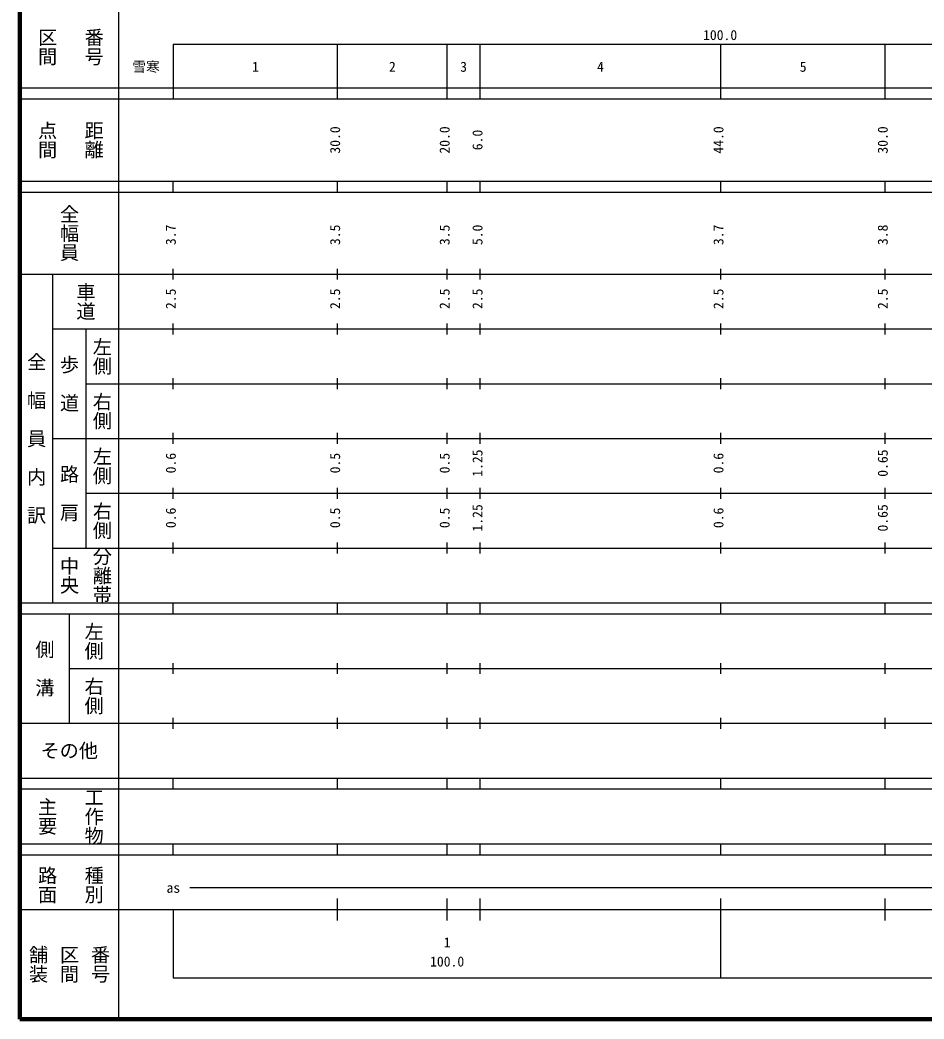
# Model space of a CAD drawing. Units: millimetres on the paper, enlarged 1000 times. Extents: x 40000 to 680000, y 20000 to 380000.
# Drawn here: x 40000 to 205076, y 20000 to 202409 of the extents above; entities that cross this region are included whole.
import ezdxf
from ezdxf.enums import TextEntityAlignment as Align

# ---------------------------------------------------------------- set-up
doc = ezdxf.new("R2010")
doc.units = ezdxf.units.MM
doc.header["$LTSCALE"] = 1000
doc.layers.add('M-TTL', color=2, linetype='Continuous', lineweight=140)
doc.layers.add('M-TTL-BAND', color=7, linetype='Continuous', lineweight=25)
doc.styles.add('@ＭＳ ゴシック', font='')
doc.styles.add('ＭＳ ゴシック', font='')
doc.styles.get('@ＭＳ ゴシック').set_extended_font_data('@MS Gothic')
doc.styles.get('ＭＳ ゴシック').set_extended_font_data('MS Gothic')

msp = doc.modelspace()

# ---------------------------------------------------------------- linework, layer by layer
at = {"layer": 'M-TTL'}
for p, q in [((40000, 380000), (40000, 20000)), ((40000, 20000), (680000, 20000))]:
    msp.add_line(p, q, dxfattribs=at)
at = {"layer": 'M-TTL-BAND'}
for p, q in [((58000, 370000), (58000, 20000)), ((68000, 198000), (579000, 198000)), ((68000, 198000), (68000, 188000)), ((98000, 188000), (98000, 198000)), ((118000, 188000), (118000, 198000)), ((124000, 188000), (124000, 198000)), ((168000, 188000), (168000, 198000)), ((198000, 188000), (198000, 198000)), ((40000, 190000), (579000, 190000)), ((40000, 188000), (579000, 188000)), ((40000, 173000), (579000, 173000)), ((68000, 171000), (68000, 173000)), ((98000, 171000), (98000, 173000)), ((118000, 171000), (118000, 173000)), ((124000, 171000), (124000, 173000)), ((168000, 171000), (168000, 173000)), ((198000, 171000), (198000, 173000)), ((40000, 171000), (579000, 171000)), ((68000, 155000), (68000, 157000)), ((98000, 155000), (98000, 157000)), ((118000, 155000), (118000, 157000)), ((124000, 155000), (124000, 157000)), ((168000, 155000), (168000, 157000)), ((198000, 155000), (198000, 157000)), ((40000, 156000), (579000, 156000)), ((46000, 96000), (46000, 156000)), ((46000, 146000), (579000, 146000)), ((52000, 146000), (52000, 106000)), ((68000, 145000), (68000, 147000)), ((98000, 145000), (98000, 147000)), ((118000, 145000), (118000, 147000)), ((124000, 145000), (124000, 147000)), ((168000, 145000), (168000, 147000)), ((198000, 145000), (198000, 147000)), ((68000, 135000), (68000, 137000)), ((98000, 135000), (98000, 137000)), ((118000, 135000), (118000, 137000)), ((124000, 135000), (124000, 137000)), ((168000, 135000), (168000, 137000)), ((198000, 135000), (198000, 137000)), ((52000, 136000), (579000, 136000)), ((46000, 126000), (579000, 126000)), ((68000, 125000), (68000, 127000)), ((98000, 125000), (98000, 127000)), ((118000, 125000), (118000, 127000)), ((124000, 125000), (124000, 127000)), ((168000, 125000), (168000, 127000)), ((198000, 125000), (198000, 127000)), ((68000, 115000), (68000, 117000)), ((98000, 115000), (98000, 117000)), ((118000, 115000), (118000, 117000)), ((124000, 115000), (124000, 117000)), ((168000, 115000), (168000, 117000)), ((198000, 115000), (198000, 117000)), ((52000, 116000), (579000, 116000)), ((46000, 106000), (579000, 106000)), ((68000, 105000), (68000, 107000)), ((98000, 105000), (98000, 107000)), ((118000, 105000), (118000, 107000)), ((124000, 105000), (124000, 107000)), ((168000, 105000), (168000, 107000)), ((198000, 105000), (198000, 107000)), ((40000, 96000), (579000, 96000)), ((68000, 94000), (68000, 96000)), ((98000, 94000), (98000, 96000)), ((118000, 94000), (118000, 96000)), ((124000, 94000), (124000, 96000)), ((168000, 94000), (168000, 96000)), ((198000, 94000), (198000, 96000)), ((40000, 94000), (579000, 94000)), ((49000, 94000), (49000, 74000)), ((49000, 84000), (579000, 84000)), ((68000, 83000), (68000, 85000)), ((98000, 83000), (98000, 85000)), ((118000, 83000), (118000, 85000)), ((124000, 83000), (124000, 85000)), ((168000, 83000), (168000, 85000)), ((198000, 83000), (198000, 85000)), ((68000, 73000), (68000, 75000)), ((98000, 73000), (98000, 75000)), ((118000, 73000), (118000, 75000)), ((124000, 73000), (124000, 75000)), ((168000, 73000), (168000, 75000)), ((198000, 73000), (198000, 75000)), ((40000, 74000), (579000, 74000)), ((40000, 64000), (579000, 64000)), ((68000, 62000), (68000, 64000)), ((98000, 62000), (98000, 64000)), ((118000, 62000), (118000, 64000)), ((124000, 62000), (124000, 64000)), ((168000, 62000), (168000, 64000)), ((198000, 62000), (198000, 64000)), ((40000, 62000), (579000, 62000)), ((40000, 52000), (579000, 52000)), ((68000, 50000), (68000, 52000)), ((98000, 50000), (98000, 52000)), ((118000, 50000), (118000, 52000)), ((124000, 50000), (124000, 52000)), ((168000, 50000), (168000, 52000)), ((198000, 50000), (198000, 52000)), ((40000, 50000), (579000, 50000)), ((71000, 44000), (295500, 44000)), ((98000, 38000), (98000, 42000)), ((118000, 38000), (118000, 42000)), ((124000, 38000), (124000, 42000)), ((168000, 27500), (168000, 42000)), ((198000, 38000), (198000, 42000)), ((40000, 40000), (579000, 40000)), ((68000, 40000), (68000, 27500)), ((68000, 27500), (579000, 27500))]:
    msp.add_line(p, q, dxfattribs=at)

# ---------------------------------------------------------------- texts
at = {"layer": 'M-TTL-BAND', "style": '@ＭＳ ゴシック'}
for s, p in [('番号', (53500, 197500)), ('区間', (45000, 197500)), ('点間', (45000, 180500)), ('距離', (53500, 180500)), ('全幅員', (49000, 163500)), ('車道', (52000, 151000)), ('左側', (55000, 141000)), ('全\u3000幅\u3000員\u3000内\u3000訳', (43000, 126000)), ('歩\u3000道', (49000, 136000)), ('右側', (55000, 131000)), ('左側', (55000, 121000)), ('路\u3000肩', (49000, 116000)), ('右側', (55000, 111000)), ('分離帯', (55000, 101000)), ('中央', (49000, 101000)), ('左側', (53500, 89000)), ('側\u3000溝', (44500, 84000)), ('右側', (53500, 79000)), ('主要', (45000, 57000)), ('工作物', (53500, 57000)), ('路面', (45000, 44500)), ('種別', (53500, 44500)), ('舗装', (43333, 30000)), ('区間', (49000, 30000)), ('番号', (54667, 30000))]:
    msp.add_text(s, height=2566, rotation=270, dxfattribs=at).set_placement(p, align=Align.MIDDLE_CENTER)
at = {"layer": 'M-TTL-BAND', "style": 'ＭＳ ゴシック'}
for s, p in [('100.0', (167844, 198195)), ('雪寒', (63017, 192405)), ('1', (83000, 192405)), ('2', (108000, 192405)), ('3', (121000, 192405)), ('4', (146000, 192405)), ('5', (183000, 192405)), ('as', (68000, 42500)), ('1', (118000, 32523)), ('100.0', (118000, 29033))]:
    msp.add_text(s, height=1833, dxfattribs=at).set_placement(p, align=Align.BOTTOM_CENTER)
for s, p in [('30.0', (99000, 180500)), ('20.0', (119000, 180500)), ('44.0', (169000, 180500)), ('30.0', (199000, 180500)), ('6.0', (125000, 180500)), ('3.7', (69000, 163174)), ('3.5', (99000, 163174)), ('3.5', (119000, 163174)), ('5.0', (125000, 163174)), ('3.7', (169000, 163174)), ('3.8', (199000, 163174)), ('2.5', (69000, 151500)), ('2.5', (99000, 151500)), ('2.5', (119000, 151500)), ('2.5', (125000, 151500)), ('2.5', (169000, 151500)), ('2.5', (199000, 151500)), ('0.6', (69000, 121500)), ('0.5', (99000, 121500)), ('0.5', (119000, 121500)), ('1.25', (125000, 121500)), ('0.6', (169000, 121500)), ('0.65', (199000, 121500)), ('0.6', (69000, 111500)), ('0.5', (99000, 111500)), ('0.5', (119000, 111500)), ('1.25', (125000, 111500)), ('0.6', (169000, 111500)), ('0.65', (199000, 111500))]:
    msp.add_text(s, height=1833, rotation=90, dxfattribs=at).set_placement(p, align=Align.BOTTOM_CENTER)
msp.add_text('その他', height=2566, dxfattribs=at).set_placement((49000, 69000), align=Align.MIDDLE_CENTER)

doc.saveas('drawing.dxf')
